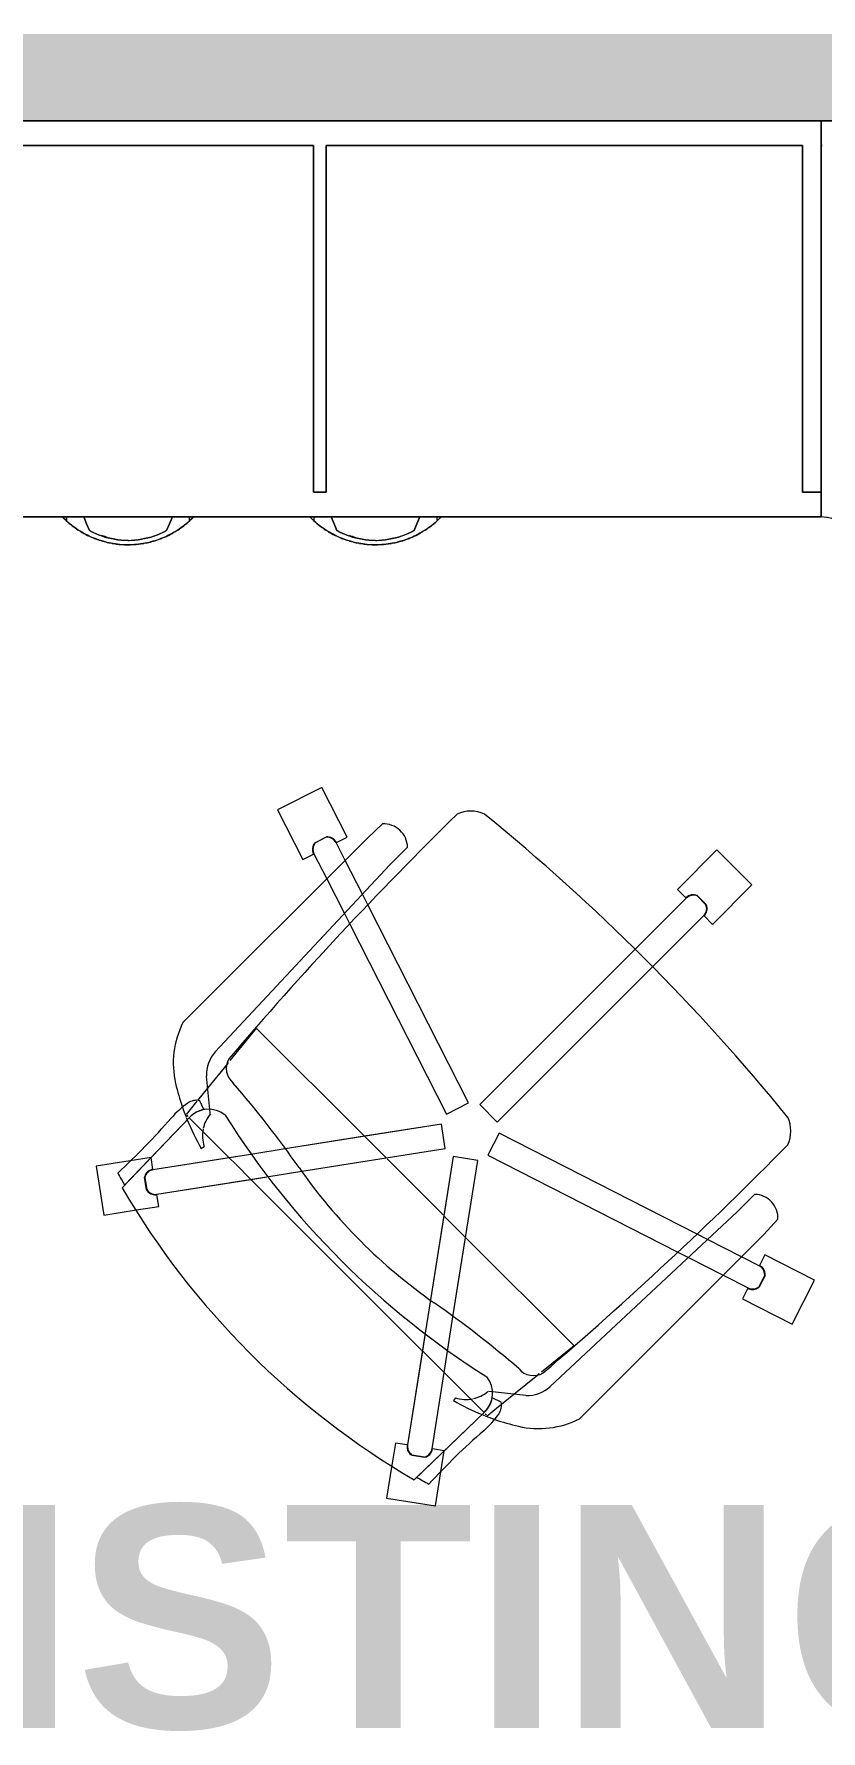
# Model space of a CAD drawing. Header units: inches. Extents: x 385 to 2249, y -1773 to -36.
# Drawn here: x 436.8 to 468.6, y -761.8 to -693.3 of the extents above; entities that cross this region are included whole.
import ezdxf

# ---------------------------------------------------------------- set-up
doc = ezdxf.new("R2010")
doc.units = ezdxf.units.IN
doc.header["$MEASUREMENT"] = 0
for name, color, linetype, lineweight in [('A-AREA-IDEN', 2, 'Continuous', 9), ('A-WALL-PATT', 111, 'Continuous', 13), ('I-FURN', 30, 'Continuous', 9), ('I-FURN-PNLS', 30, 'Continuous', 9), ('I-WALL', 2, 'Continuous', 13)]:
    doc.layers.add(name, color=color, linetype=linetype, lineweight=lineweight)
doc.styles.add('Swis721 Lt BT_B', font='', dxfattribs={"height": 9})
doc.styles.get('Swis721 Lt BT_B').set_extended_font_data('Swis721 Lt BT', bold=True)

# ---------------------------------------------------------------- blocks, each defined once
blk = doc.blocks.new('Zira Wksta 11 - Type 2-5323181-Level 7 POWER _ SIGNAL')
at = {"layer": 'I-FURN'}
for p, q in [((-16, 66.641), (-16, 66.657)), ((-16, 66.657), (-16, 66.654)), ((-16, 66.652), (-16, 66.657)), ((-16, 66.657), (-16, 66.654)), ((-16, 66.654), (-16, 66.614)), ((-16, 66.654), (-16, 66.631)), ((-16, 66.641), (-16, 66.652)), ((-16, 66.624), (-16, 66.641)), ((-16, 66.624), (-16, 66.641)), ((-16, 66.631), (-16, 66.614)), ((-16, 66.604), (-16, 66.624)), ((-16, 66.604), (-16, 66.624)), ((-16, 66.614), (-16, 66.512)), ((-16, 66.614), (-16, 66.512)), ((-16, 66.512), (-16, 66.604)), ((-16, 66.512), (-16, 66.604)), ((-16.173, 66.48), (-16, 66.48)), ((-16.173, 66.48), (-16, 66.48)), ((-16, 66.487), (-16.167, 66.487)), ((-16, 66.487), (-16.167, 66.487)), ((-16, 66.48), (-16, 66.512)), ((-16, 66.512), (-16, 66.487)), ((-16, 66.48), (-16, 66.512)), ((-16, 66.512), (-16, 66.487)), ((-16, 66.48), (-16, 66.136)), ((-16, 66.139), (-16, 66.48)), ((-16, 66.48), (-16, 66.136)), ((-16, 66.139), (-16, 66.48)), ((-16, 66.136), (-16, 65.791)), ((-16, 65.791), (-16, 66.136)), ((-16, 66.136), (-16, 65.791)), ((-16, 65.791), (-16, 66.136)), ((-42.246, 65.291), (-44.221, 64.978)), ((-42.246, 65.291), (-44.221, 64.978)), ((-42.027, 63.913), (-42.246, 65.291)), ((-42.027, 63.913), (-42.246, 65.291)), ((-16.561, 65.559), (-16.281, 65.675)), ((-16.561, 65.559), (-16.281, 65.675)), ((-16.281, 65.675), (-16, 65.791)), ((-16.281, 65.675), (-16, 65.791)), ((-44.221, 64.978), (-44.011, 63.651)), ((-44.221, 64.978), (-44.011, 63.651)), ((-40.263, 61.504), (-43.113, 64.239)), ((-43.006, 64.136), (-40.263, 61.504)), ((-41.894, 63.069), (-42.027, 63.913)), ((-41.894, 63.069), (-42.027, 63.913)), ((-44.011, 63.651), (-43.869, 62.756)), ((-44.011, 63.651), (-43.869, 62.756)), ((-43.195, 63.253), (-42.688, 63.333)), ((-43.195, 63.253), (-42.688, 63.333)), ((-42.693, 63.322), (-43.187, 63.244)), ((-42.693, 63.322), (-43.187, 63.244)), ((-43.869, 62.756), (-43.392, 62.832)), ((-43.869, 62.756), (-43.392, 62.832)), ((-43.375, 62.834), (-42.773, 59.034)), ((-43.375, 62.834), (-42.659, 58.313)), ((-41.899, 59.908), (-42.387, 62.991)), ((-41.749, 58.961), (-42.387, 62.991)), ((-42.371, 62.993), (-41.894, 63.069)), ((-42.371, 62.993), (-41.894, 63.069)), ((-16.281, 62.325), (-16.561, 62.441)), ((-16.561, 62.441), (-16.281, 62.325)), ((-16.281, 62.325), (-16.561, 62.441)), ((-28.984, 54.327), (-36.436, 61.78)), ((-16, 62.209), (-16.281, 62.325)), ((-16.281, 62.325), (-16, 62.209)), ((-16, 62.209), (-16.281, 62.325)), ((-16, 61.864), (-16, 62.209)), ((-16, 62.209), (-16, 61.52)), ((-16, 61.864), (-16, 62.209)), ((-16, 62.209), (-16, 61.52)), ((-16, 61.52), (-16, 61.861)), ((-16, 61.52), (-16, 61.861)), ((-41.523, 61.043), (-41.441, 60.927)), ((-40.298, 61.509), (-40.833, 60.974)), ((-40.185, 61.622), (-40.237, 61.57)), ((-40.024, 61.545), (-40.155, 61.652)), ((-39.62, 61.218), (-40.016, 61.539)), ((-39.956, 60.931), (-39.594, 61.099)), ((-39.083, 60.783), (-39.584, 61.189)), ((-16, 61.52), (-16.173, 61.52)), ((-16, 61.52), (-16.173, 61.52)), ((-16.167, 61.513), (-16, 61.513)), ((-16.167, 61.513), (-16, 61.513)), ((-16, 61.488), (-16, 61.52)), ((-16, 61.488), (-16, 61.52)), ((-16, 61.513), (-16, 61.488)), ((-16, 61.513), (-16, 61.488)), ((-16, 61.488), (-16, 61.386)), ((-16, 61.396), (-16, 61.488)), ((-16, 61.488), (-16, 61.452)), ((-16, 61.396), (-16, 61.488)), ((-16, 61.452), (-16, 61.386)), ((-16, 61.348), (-16, 61.396)), ((-16, 61.343), (-16, 61.396)), ((-16, 61.386), (-16, 61.343)), ((-16, 61.386), (-16, 61.369)), ((-16, 61.369), (-16, 61.355)), ((-16, 61.355), (-16, 61.343)), ((-16, 61.343), (-16, 61.348)), ((-40.833, 60.974), (-41.899, 59.908)), ((-40.107, 60.675), (-39.949, 60.691)), ((-39.949, 60.691), (-38.6, 60.834)), ((-38.115, 59.999), (-39.083, 60.783)), ((-37.614, 60.472), (-30.06, 53.416)), ((-41.899, 59.908), (-42.146, 59.662)), ((-41.749, 58.961), (-41.899, 59.908)), ((-38.056, 59.951), (-38.115, 59.999)), ((-36.717, 58.867), (-37.97, 59.882)), ((-42.773, 59.034), (-49.682, 52.125)), ((-42.166, 59.642), (-42.773, 59.034)), ((-42.773, 59.034), (-42.659, 58.313)), ((-42.659, 58.313), (-42.447, 56.975)), ((-42.659, 58.313), (-42.447, 56.975)), ((-41.542, 57.651), (-41.749, 58.961)), ((-41.542, 57.651), (-41.749, 58.961)), ((-41.034, 54.444), (-36.661, 58.817)), ((-36.658, 58.82), (-36.717, 58.867)), ((-41.034, 54.444), (-41.542, 57.651)), ((-40.542, 51.338), (-41.542, 57.651)), ((-27.845, 57.954), (-29.849, 56.932)), ((-27.845, 57.954), (-29.849, 56.932)), ((-26.937, 56.172), (-27.845, 57.954)), ((-26.937, 56.172), (-27.845, 57.954)), ((-42.447, 56.975), (-41.908, 53.57)), ((-42.447, 56.975), (-41.53, 51.182)), ((-29.849, 56.932), (-29.63, 56.502)), ((-29.849, 56.932), (-29.63, 56.502)), ((-29.622, 56.487), (-30.63, 55.973)), ((-29.622, 56.487), (-30.63, 55.973)), ((-28.948, 55.989), (-29.175, 56.434)), ((-28.948, 55.989), (-29.175, 56.434)), ((-29.169, 56.445), (-28.936, 55.987)), ((-29.169, 56.445), (-28.936, 55.987)), ((-16.173, 56.48), (-16, 56.48)), ((-16, 56.487), (-16.167, 56.487)), ((-16, 56.604), (-16, 56.657)), ((-16, 56.657), (-16, 56.645)), ((-16, 56.645), (-16, 56.614)), ((-16, 56.614), (-16, 56.512)), ((-16, 56.512), (-16, 56.604)), ((-16, 56.48), (-16, 56.512)), ((-16, 56.512), (-16, 56.487)), ((-16, 56.48), (-16, 55.791)), ((-16, 56.139), (-16, 56.48)), ((-30.63, 55.973), (-32.033, 55.259)), ((-30.63, 55.973), (-32.033, 55.259)), ((-29.886, 55.23), (-29.168, 55.596)), ((-29.886, 55.23), (-29.168, 55.596)), ((-29.161, 55.58), (-28.941, 55.15)), ((-29.161, 55.58), (-28.941, 55.15)), ((-28.941, 55.15), (-26.937, 56.172)), ((-28.941, 55.15), (-26.937, 56.172)), ((-16.561, 55.559), (-16.281, 55.675)), ((-16.281, 55.675), (-16, 55.791)), ((-16, 55.791), (-16, 56.136)), ((-32.463, 55.039), (-40.134, 51.13)), ((-32.463, 55.039), (-40.134, 51.13)), ((-32.033, 55.259), (-32.463, 55.039)), ((-32.033, 55.259), (-32.463, 55.039)), ((-31.255, 54.532), (-29.886, 55.23)), ((-31.255, 54.532), (-29.886, 55.23)), ((-41.908, 53.57), (-41.034, 54.444)), ((-40.542, 51.338), (-41.034, 54.444)), ((-39.68, 50.239), (-31.707, 54.302)), ((-39.68, 50.239), (-31.707, 54.302)), ((-31.707, 54.302), (-31.255, 54.532)), ((-31.707, 54.302), (-31.255, 54.532)), ((-28.414, 53.716), (-28.984, 54.327)), ((-55.65, 53.55), (-55.962, 51.574)), ((-55.65, 53.55), (-55.962, 51.574)), ((-54.321, 53.339), (-55.65, 53.55)), ((-54.321, 53.339), (-55.65, 53.55)), ((-44.205, 51.273), (-41.945, 53.534)), ((-41.908, 53.57), (-41.53, 51.182)), ((-53.427, 53.198), (-54.321, 53.339)), ((-53.427, 53.198), (-54.321, 53.339)), ((-53.503, 52.721), (-53.427, 53.198)), ((-53.503, 52.721), (-53.427, 53.198)), ((-30.06, 53.416), (-29.353, 52.709)), ((-54.91, 52.442), (-52.175, 49.592)), ((-52.175, 49.592), (-54.807, 52.334)), ((-54.004, 52.016), (-53.924, 52.524)), ((-54.004, 52.016), (-53.924, 52.524)), ((-53.915, 52.516), (-53.993, 52.022)), ((-53.915, 52.516), (-53.993, 52.022)), ((-49.705, 52.102), (-53.505, 52.704)), ((-48.985, 51.988), (-53.505, 52.704)), ((-16.281, 52.325), (-16.561, 52.441)), ((-16, 52.209), (-16.281, 52.325)), ((-16, 51.864), (-16, 52.209)), ((-16, 52.209), (-16, 51.864)), ((-55.962, 51.574), (-54.585, 51.356)), ((-55.962, 51.574), (-54.585, 51.356)), ((-53.74, 51.223), (-53.665, 51.699)), ((-53.74, 51.223), (-53.665, 51.699)), ((-53.662, 51.716), (-50.579, 51.228)), ((-53.662, 51.716), (-49.632, 51.078)), ((-49.705, 52.102), (-50.579, 51.228)), ((-48.985, 51.988), (-49.705, 52.102)), ((-47.646, 51.776), (-48.985, 51.988)), ((-47.646, 51.776), (-48.985, 51.988)), ((-44.241, 51.237), (-47.646, 51.776)), ((-41.853, 50.858), (-47.646, 51.776)), ((-16, 51.52), (-16.173, 51.52)), ((-16.167, 51.513), (-16, 51.513)), ((-16, 51.864), (-16, 51.52)), ((-16, 51.52), (-16, 51.861)), ((-16, 51.488), (-16, 51.52)), ((-16, 51.513), (-16, 51.488)), ((-16, 51.488), (-16, 51.386)), ((-16, 51.396), (-16, 51.488)), ((-54.585, 51.356), (-53.74, 51.222)), ((-54.585, 51.356), (-53.74, 51.222)), ((-51.598, 50.77), (-51.714, 50.851)), ((-50.579, 51.228), (-51.645, 50.162)), ((-50.579, 51.228), (-49.632, 51.078)), ((-49.632, 51.078), (-48.322, 50.87)), ((-49.632, 51.078), (-48.322, 50.87)), ((-48.322, 50.87), (-45.116, 50.363)), ((-48.322, 50.87), (-42.009, 49.871)), ((-45.116, 50.363), (-44.241, 51.237)), ((-41.853, 50.858), (-44.241, 51.237)), ((-42.009, 49.871), (-41.853, 50.858)), ((-42.009, 49.871), (-41.853, 50.858)), ((-41.53, 51.182), (-40.542, 51.338)), ((-41.53, 51.182), (-40.542, 51.338)), ((-40.134, 51.13), (-39.68, 50.239)), ((-40.134, 51.13), (-39.68, 50.239)), ((-16, 51.343), (-16, 51.396)), ((-16, 51.386), (-16, 51.343)), ((-51.645, 50.162), (-52.181, 49.627)), ((-49.488, 45.99), (-45.116, 50.363)), ((-45.116, 50.363), (-42.009, 49.871)), ((-52.323, 49.484), (-52.217, 49.353)), ((-52.241, 49.566), (-52.293, 49.514)), ((-51.363, 49.278), (-51.346, 49.436)), ((-41.802, 49.463), (-45.711, 41.792)), ((-41.802, 49.463), (-45.711, 41.792)), ((-40.911, 49.009), (-41.802, 49.463)), ((-40.911, 49.009), (-41.802, 49.463)), ((-39.752, 49.788), (-40.459, 49.081)), ((-39.752, 49.788), (-40.459, 49.081)), ((-33.509, 43.545), (-39.752, 49.788)), ((-33.509, 43.545), (-39.752, 49.788)), ((-52.21, 49.345), (-51.889, 48.948)), ((-51.86, 48.913), (-51.454, 48.412)), ((-51.77, 48.923), (-51.602, 49.285)), ((-51.506, 47.929), (-51.363, 49.278)), ((-44.974, 41.035), (-40.911, 49.009)), ((-44.974, 41.035), (-40.911, 49.009)), ((-40.459, 49.081), (-34.216, 42.838)), ((-40.459, 49.081), (-34.216, 42.838)), ((-51.454, 48.412), (-50.671, 47.444)), ((-50.671, 47.444), (-50.623, 47.384)), ((-44.087, 39.389), (-51.143, 46.943)), ((-50.553, 47.299), (-49.539, 46.046)), ((-49.539, 46.046), (-49.491, 45.987)), ((-52.451, 45.765), (-44.998, 38.312)), ((-31.41, 41.445), (-33.509, 43.545)), ((-31.41, 41.445), (-33.509, 43.545)), ((-34.216, 42.838), (-32.117, 40.738)), ((-34.216, 42.838), (-32.117, 40.738)), ((-45.93, 41.361), (-46.645, 39.959)), ((-45.93, 41.361), (-46.645, 39.959)), ((-45.711, 41.792), (-45.93, 41.361)), ((-45.711, 41.792), (-45.93, 41.361)), ((-31.056, 41.799), (-31.398, 41.457)), ((-31.056, 41.799), (-31.398, 41.457)), ((-29.465, 40.208), (-31.056, 41.799)), ((-29.465, 40.208), (-31.056, 41.799)), ((-45.901, 39.215), (-45.204, 40.584)), ((-45.901, 39.215), (-45.204, 40.584)), ((-45.204, 40.584), (-44.974, 41.035)), ((-45.204, 40.584), (-44.974, 41.035)), ((-32.129, 40.726), (-32.47, 40.385)), ((-32.129, 40.726), (-32.47, 40.385)), ((-31.675, 40.65), (-31.321, 41.004)), ((-31.675, 40.65), (-31.321, 41.004)), ((-31.309, 41.001), (-31.673, 40.638)), ((-31.309, 41.001), (-31.673, 40.638)), ((-46.645, 39.959), (-47.158, 38.951)), ((-46.645, 39.959), (-47.158, 38.951)), ((-32.47, 40.385), (-30.879, 38.794)), ((-32.47, 40.385), (-30.879, 38.794)), ((-30.879, 38.794), (-29.465, 40.208)), ((-30.879, 38.794), (-29.465, 40.208)), ((-47.603, 39.178), (-48.625, 37.173)), ((-47.603, 39.178), (-48.625, 37.173)), ((-47.173, 38.959), (-47.603, 39.178)), ((-47.173, 38.959), (-47.603, 39.178)), ((-46.267, 38.497), (-45.901, 39.215)), ((-46.267, 38.497), (-45.901, 39.215)), ((-43.38, 38.682), (-44.087, 39.389)), ((-46.658, 38.264), (-47.116, 38.498)), ((-46.658, 38.264), (-47.116, 38.498)), ((-47.105, 38.504), (-46.66, 38.277)), ((-47.105, 38.504), (-46.66, 38.277)), ((-45.821, 38.27), (-46.252, 38.49)), ((-45.821, 38.27), (-46.252, 38.49)), ((-46.843, 36.265), (-45.821, 38.27)), ((-46.843, 36.265), (-45.821, 38.27)), ((-44.998, 38.312), (-44.387, 37.742)), ((-48.625, 37.173), (-46.843, 36.265)), ((-48.625, 37.173), (-46.843, 36.265))]:
    blk.add_line(p, q, dxfattribs=at)
at = {"layer": 'I-FURN', "flags": 128}
for points in [[(-16, 65.791), (-16.281, 65.675), (-16.561, 65.559)], [(-16, 65.791), (-16.281, 65.675), (-16.561, 65.559)], [(-16.561, 62.441), (-16.281, 62.325), (-16, 62.209)], [(-16, 55.791), (-16.281, 55.675), (-16.561, 55.559)], [(-16.561, 52.441), (-16.281, 52.325), (-16, 52.209)]]:
    blk.add_lwpolyline(points, dxfattribs=at)
at = {"layer": 'I-FURN'}
for centre, radius, start, end in [((-13.447, 64), 3.685, 137.02895, 137.70289), ((-13.447, 64), 3.685, 137.02895, 137.70289), ((-13.447, 64), 3.685, 137.03852, 137.56704), ((-13.447, 64), 3.685, 137.03852, 137.56704), ((-26.518, 35.848), 32.885, 120.30746, 149.69597), ((-26.211, 35.537), 33.165, 119.44776, 120.42343), ((-22.46, 82.788), 27.198, 222.48818, 229.01435), ((-42.991, 62.901), 0.407, 134.09909, 189.83485), ((-42.974, 62.898), 0.406, 121.61986, 175.52397), ((-42.991, 62.901), 0.407, 134.09909, 161.96697), ((-42.974, 62.898), 0.406, 121.61986, 162.04795), ((-42.991, 62.901), 0.407, 120.16515, 134.09909), ((-42.991, 62.901), 0.407, 120.16515, 134.09909), ((-42.789, 62.927), 0.406, 62.90411, 76.38014), ((-42.789, 62.927), 0.406, 62.90411, 76.38014), ((-42.773, 62.936), 0.407, 49.96697, 77.83485), ((-42.773, 62.936), 0.407, 36.03303, 77.83485), ((-42.789, 62.927), 0.406, 49.42808, 62.90411), ((-42.789, 62.927), 0.406, 35.95205, 62.90411), ((-42.789, 62.927), 0.406, 35.95205, 49.42808), ((-42.773, 62.936), 0.407, 22.09909, 49.96697), ((-42.789, 62.927), 0.406, 9, 35.95205), ((-42.789, 62.927), 0.406, 22.47603, 35.95205), ((-42.773, 62.936), 0.407, 8.16515, 36.03303), ((-42.773, 62.936), 0.407, 8.16515, 22.09909), ((-42.991, 62.901), 0.407, 161.96697, 189.83485), ((-42.974, 62.898), 0.406, 162.04795, 189), ((-42.974, 62.898), 0.406, 175.52397, 189), ((-42.789, 62.927), 0.406, 9, 22.47603), ((-42.751, 59.434), 3.739, 35.09358, 49.01435), ((-36.726, 52.713), 9.612, 108.99641, 111.49061), ((-36.726, 52.713), 9.612, 103.04781, 108.99641), ((-38.076, 58.537), 3.634, 63.17893, 103.04781), ((-36.726, 52.713), 9.612, 112.2631, 119.93341), ((-36.726, 52.713), 9.612, 111.63933, 112.07299), ((-40.993, 60.744), 1.054, 10.20015, 46.17861), ((-40.993, 60.744), 1.054, 320.95537, 46.17861), ((-40.193, 61.232), 0.613, 347.54268, 35.09358), ((-13.447, 64), 3.685, 222.29711, 222.97105), ((-13.447, 64), 3.685, 222.29711, 222.97105), ((-13.447, 64), 3.685, 222.43296, 222.96148), ((-13.447, 64), 3.685, 222.43296, 222.96148), ((-41.015, 59.612), 1.382, 79.01874, 107.94966), ((-41.015, 59.612), 1.382, 64.55328, 77.4248), ((-41.015, 59.612), 1.382, 50.08783, 64.55328), ((-38.549, 59.45), 1.385, 47.80127, 92.10784), ((-22.132, 31.461), 33.832, 122.22846, 147.77154), ((-66.858, 92.195), 42.842, 304.97666, 310.76994), ((-38.291, 59.267), 0.763, 59.23375, 140.76625), ((-137.559, -56.851), 153.519, 44.47495, 49.52132), ((-29.577, 38.906), 22.194, 124.97666, 145.02334), ((-29.44, 56.142), 0.407, 48.16515, 117.83485), ((-29.44, 56.142), 0.407, 48.16515, 117.83485), ((-29.438, 56.125), 0.406, 90.04795, 117), ((-29.438, 56.125), 0.406, 49.61986, 117), ((-29.438, 56.125), 0.406, 49.61986, 90.04795), ((-13.447, 54), 3.685, 137.02895, 137.70289), ((-13.447, 54), 3.685, 137.03852, 137.56704), ((-29.353, 55.958), 0.406, 297, 4.38014), ((-29.353, 55.958), 0.406, 297, 310.47603), ((-29.34, 55.946), 0.407, 296.16515, 5.83485), ((-29.34, 55.946), 0.407, 296.16515, 5.83485), ((-29.353, 55.958), 0.406, 310.47603, 350.90411), ((-29.353, 55.958), 0.406, 350.90411, 4.38014), ((-29.368, 53.664), 0.956, 270.89014, 3.10986), ((-26.208, 35.54), 33.165, 149.57657, 150.55224), ((-53.572, 52.32), 0.407, 80.16515, 149.83485), ((-53.572, 52.32), 0.407, 135.90091, 149.83485), ((-53.569, 52.303), 0.406, 107.95205, 148.38014), ((-53.569, 52.303), 0.406, 134.90411, 148.38014), ((-53.572, 52.32), 0.407, 121.96697, 135.90091), ((-53.569, 52.303), 0.406, 81, 134.90411), ((-53.572, 52.32), 0.407, 108.03303, 121.96697), ((-53.572, 52.32), 0.407, 94.09909, 108.03303), ((-53.569, 52.303), 0.406, 94.47603, 107.95205), ((-53.572, 52.32), 0.407, 80.16515, 94.09909), ((-53.569, 52.303), 0.406, 81, 94.47603), ((-73.459, 31.789), 27.198, 40.98565, 47.51182), ((-53.607, 52.102), 0.407, 192.16515, 206.09909), ((-53.607, 52.102), 0.407, 192.16515, 233.96697), ((-53.598, 52.117), 0.406, 193.61986, 234.04795), ((-53.598, 52.117), 0.406, 193.61986, 207.09589), ((-53.607, 52.102), 0.407, 206.09909, 220.03303), ((-53.598, 52.117), 0.406, 207.09589, 261), ((-53.607, 52.102), 0.407, 220.03303, 233.96697), ((-53.607, 52.102), 0.407, 233.96697, 247.90091), ((-53.607, 52.102), 0.407, 233.96697, 247.90091), ((-53.598, 52.117), 0.406, 234.04795, 261), ((-53.607, 52.102), 0.407, 247.90091, 261.83485), ((-53.607, 52.102), 0.407, 247.90091, 261.83485), ((-82.867, 76.187), 42.842, 319.23006, 325.02334), ((-13.447, 54), 3.685, 222.29711, 222.97105), ((-13.447, 54), 3.685, 222.43296, 222.96148), ((-43.384, 46.055), 9.612, 150.06659, 157.7369), ((-50.284, 50.344), 1.382, 162.05034, 190.98126), ((-29.206, 50.15), 1.314, 335.04325, 24.95675), ((-50.106, 52.08), 3.739, 220.98565, 234.90642), ((-43.384, 46.055), 9.612, 158.50939, 161.00359), ((-43.384, 46.055), 9.612, 157.92701, 158.36067), ((-51.415, 50.322), 1.054, 223.82139, 259.79985), ((-51.415, 50.322), 1.054, 223.82139, 309.04463), ((-50.284, 50.344), 1.382, 192.5752, 205.44672), ((-50.284, 50.344), 1.382, 205.44672, 219.91217), ((-93.906, 103.234), 84.963, 309.14745, 320.85255), ((-43.384, 46.055), 9.612, 161.00359, 166.95219), ((-51.903, 49.522), 0.613, 234.90642, 282.45732), ((-49.208, 47.405), 3.634, 166.95219, 206.82107), ((-49.938, 47.619), 0.763, 129.23375, 210.76625), ((-50.121, 47.878), 1.385, 177.89216, 222.19873), ((66.18, 146.888), 153.519, 220.47868, 225.52505), ((-31.697, 41.158), 0.406, 31.52397, 45), ((-31.697, 41.158), 0.406, 337.61986, 45), ((-31.681, 41.166), 0.407, 336.16515, 45.83485), ((-31.681, 41.166), 0.407, 336.16515, 45.83485), ((-31.697, 41.158), 0.406, 351.09589, 31.52397), ((-31.837, 41.01), 0.407, 224.16515, 238.09909), ((-31.837, 41.01), 0.407, 224.16515, 293.83485), ((-31.829, 41.026), 0.406, 225, 238.47603), ((-31.829, 41.026), 0.406, 225, 292.38014), ((-31.837, 41.01), 0.407, 238.09909, 252.03303), ((-31.829, 41.026), 0.406, 238.47603, 278.90411), ((-31.837, 41.01), 0.407, 252.03303, 279.90091), ((-31.829, 41.026), 0.406, 278.90411, 292.38014), ((-31.837, 41.01), 0.407, 279.90091, 293.83485), ((-31.697, 41.158), 0.406, 337.61986, 351.09589), ((-46.813, 38.769), 0.407, 152.16515, 221.83485), ((-46.813, 38.769), 0.407, 166.09909, 193.96697), ((-46.813, 38.769), 0.407, 152.16515, 166.09909), ((-46.813, 38.769), 0.407, 193.96697, 207.90091), ((-46.796, 38.767), 0.406, 153, 220.38014), ((-46.796, 38.767), 0.406, 166.47603, 206.90411), ((-46.796, 38.767), 0.406, 153, 166.47603), ((-46.813, 38.769), 0.407, 207.90091, 221.83485), ((-46.796, 38.767), 0.406, 206.90411, 220.38014), ((-46.629, 38.682), 0.406, 265.61986, 333), ((-46.629, 38.682), 0.406, 265.61986, 319.52397), ((-46.617, 38.669), 0.407, 264.16515, 333.83485), ((-46.617, 38.669), 0.407, 305.96697, 319.90091), ((-46.629, 38.682), 0.406, 319.52397, 333), ((-46.617, 38.669), 0.407, 319.90091, 333.83485), ((-44.335, 38.697), 0.956, 266.89014, 359.10986), ((-46.617, 38.669), 0.407, 264.16515, 305.96697), ((-40.821, 38.534), 1.314, 245.04325, 294.95675)]:
    blk.add_arc(centre, radius, start, end, dxfattribs=at)
for points in [[(-16.055, 66.604), (-16.069, 66.589), (-16.099, 66.559), (-16.129, 66.528), (-16.144, 66.512)], [(-16.055, 66.604), (-16.069, 66.589), (-16.099, 66.559), (-16.129, 66.528), (-16.144, 66.512)], [(-16.143, 66.512), (-16.132, 66.524), (-16.11, 66.547), (-16.077, 66.582), (-16.055, 66.603), (-16.045, 66.614)], [(-16.143, 66.512), (-16.132, 66.524), (-16.11, 66.547), (-16.077, 66.582), (-16.055, 66.603), (-16.045, 66.614)], [(-16.586, 65.931), (-16.616, 65.882), (-16.645, 65.833), (-16.672, 65.783)], [(-16.586, 65.931), (-16.616, 65.882), (-16.645, 65.833), (-16.672, 65.783)], [(-16.167, 66.487), (-16.303, 66.338), (-16.427, 66.178), (-16.537, 66.008)], [(-16.167, 66.487), (-16.303, 66.338), (-16.427, 66.178), (-16.537, 66.008)], [(-16.561, 65.559), (-16.732, 65.242), (-16.969, 64.55), (-16.969, 63.451), (-16.732, 62.759), (-16.561, 62.441)], [(-16.561, 65.559), (-16.732, 65.242), (-16.969, 64.55), (-16.969, 63.451), (-16.732, 62.759), (-16.561, 62.441)], [(-16.894, 65.302), (-16.912, 65.255), (-16.929, 65.208), (-16.945, 65.16)], [(-16.894, 65.302), (-16.912, 65.255), (-16.929, 65.208), (-16.945, 65.16)], [(-16.857, 65.398), (-16.867, 65.372), (-16.877, 65.347), (-16.887, 65.321)], [(-16.857, 65.398), (-16.867, 65.372), (-16.877, 65.347), (-16.887, 65.321)], [(-16.778, 65.064), (-16.719, 65.234), (-16.647, 65.4), (-16.561, 65.559)], [(-16.778, 65.064), (-16.719, 65.234), (-16.647, 65.4), (-16.561, 65.559)], [(-17.075, 64.644), (-17.083, 64.602), (-17.09, 64.56), (-17.096, 64.517)], [(-17.075, 64.644), (-17.083, 64.602), (-17.09, 64.56), (-17.096, 64.517)], [(-17.049, 64.78), (-17.056, 64.743), (-17.064, 64.707), (-17.071, 64.67)], [(-17.049, 64.78), (-17.056, 64.743), (-17.064, 64.707), (-17.071, 64.67)], [(-16.955, 64), (-16.955, 64.181), (-16.949, 64.365), (-16.91, 64.539)], [(-16.955, 64), (-16.955, 64.181), (-16.949, 64.365), (-16.91, 64.539)], [(-16.91, 64.539), (-16.88, 64.717), (-16.822, 64.887), (-16.757, 65.055)], [(-16.91, 64.539), (-16.88, 64.717), (-16.822, 64.887), (-16.757, 65.055)], [(-17.129, 64.135), (-17.133, 64.045), (-17.132, 63.955), (-17.127, 63.866)], [(-17.129, 64.135), (-17.133, 64.045), (-17.132, 63.955), (-17.127, 63.866)], [(-17.129, 63.865), (-17.125, 63.737), (-17.111, 63.61), (-17.092, 63.484)], [(-17.129, 63.865), (-17.125, 63.737), (-17.111, 63.61), (-17.092, 63.484)], [(-16.91, 63.461), (-16.94, 63.639), (-16.965, 63.822), (-16.971, 64.004)], [(-16.91, 63.461), (-16.94, 63.639), (-16.965, 63.822), (-16.971, 64.004)], [(-17.095, 63.482), (-17.089, 63.44), (-17.082, 63.398), (-17.075, 63.356)], [(-17.095, 63.482), (-17.089, 63.44), (-17.082, 63.398), (-17.075, 63.356)], [(-17.07, 63.329), (-17.064, 63.293), (-17.056, 63.256), (-17.048, 63.22)], [(-17.07, 63.329), (-17.064, 63.293), (-17.056, 63.256), (-17.048, 63.22)], [(-16.778, 62.936), (-16.836, 63.107), (-16.875, 63.282), (-16.91, 63.461)], [(-16.778, 62.936), (-16.836, 63.107), (-16.875, 63.282), (-16.91, 63.461)], [(-16.945, 62.84), (-16.929, 62.792), (-16.913, 62.744), (-16.896, 62.697)], [(-16.945, 62.84), (-16.929, 62.792), (-16.913, 62.744), (-16.896, 62.697)], [(-16.887, 62.679), (-16.877, 62.653), (-16.867, 62.627), (-16.857, 62.602)], [(-16.887, 62.679), (-16.877, 62.653), (-16.867, 62.627), (-16.857, 62.602)], [(-16.561, 62.441), (-16.647, 62.6), (-16.719, 62.766), (-16.778, 62.936)], [(-16.561, 62.441), (-16.647, 62.6), (-16.719, 62.766), (-16.778, 62.936)], [(-16.672, 62.217), (-16.644, 62.167), (-16.614, 62.119), (-16.582, 62.072)], [(-16.672, 62.217), (-16.644, 62.167), (-16.614, 62.119), (-16.582, 62.072)], [(-16.537, 61.992), (-16.427, 61.822), (-16.303, 61.662), (-16.167, 61.513)], [(-16.537, 61.992), (-16.427, 61.822), (-16.303, 61.662), (-16.167, 61.513)], [(-16.144, 61.488), (-16.129, 61.472), (-16.099, 61.441), (-16.069, 61.411), (-16.055, 61.396)], [(-16.144, 61.488), (-16.129, 61.472), (-16.099, 61.441), (-16.069, 61.411), (-16.055, 61.396)], [(-16.045, 61.386), (-16.055, 61.397), (-16.077, 61.418), (-16.11, 61.453), (-16.132, 61.476), (-16.143, 61.488)], [(-16.045, 61.386), (-16.055, 61.397), (-16.077, 61.418), (-16.11, 61.453), (-16.132, 61.476), (-16.143, 61.488)], [(-16.167, 56.487), (-16.303, 56.338), (-16.427, 56.178), (-16.537, 56.008)], [(-16.055, 56.604), (-16.069, 56.589), (-16.099, 56.559), (-16.129, 56.528), (-16.144, 56.512)], [(-16.143, 56.512), (-16.132, 56.524), (-16.11, 56.547), (-16.077, 56.582), (-16.055, 56.603), (-16.045, 56.614)], [(-16.561, 55.559), (-16.732, 55.242), (-16.969, 54.55), (-16.969, 53.451), (-16.732, 52.759), (-16.561, 52.441)], [(-16.778, 55.064), (-16.719, 55.234), (-16.647, 55.4), (-16.561, 55.559)], [(-16.586, 55.931), (-16.616, 55.882), (-16.645, 55.833), (-16.672, 55.783)], [(-16.894, 55.302), (-16.912, 55.255), (-16.929, 55.208), (-16.945, 55.16)], [(-16.91, 54.539), (-16.88, 54.717), (-16.822, 54.887), (-16.757, 55.055)], [(-16.857, 55.398), (-16.867, 55.372), (-16.877, 55.347), (-16.887, 55.321)], [(-17.075, 54.644), (-17.083, 54.602), (-17.09, 54.56), (-17.096, 54.517)], [(-17.049, 54.78), (-17.056, 54.743), (-17.064, 54.707), (-17.071, 54.67)], [(-16.955, 54), (-16.955, 54.181), (-16.949, 54.365), (-16.91, 54.539)], [(-17.129, 54.135), (-17.133, 54.045), (-17.132, 53.955), (-17.127, 53.866)], [(-17.129, 53.865), (-17.125, 53.737), (-17.111, 53.61), (-17.092, 53.484)], [(-16.91, 53.461), (-16.94, 53.639), (-16.965, 53.822), (-16.971, 54.004)], [(-17.095, 53.482), (-17.089, 53.44), (-17.082, 53.398), (-17.075, 53.356)], [(-17.07, 53.329), (-17.064, 53.293), (-17.056, 53.256), (-17.048, 53.22)], [(-16.945, 52.84), (-16.929, 52.792), (-16.913, 52.744), (-16.896, 52.697)], [(-16.778, 52.936), (-16.836, 53.107), (-16.875, 53.282), (-16.91, 53.461)], [(-16.561, 52.441), (-16.647, 52.6), (-16.719, 52.766), (-16.778, 52.936)], [(-16.887, 52.679), (-16.877, 52.653), (-16.867, 52.627), (-16.857, 52.602)], [(-16.672, 52.217), (-16.644, 52.167), (-16.614, 52.119), (-16.582, 52.072)], [(-16.537, 51.992), (-16.427, 51.822), (-16.303, 51.662), (-16.167, 51.513)], [(-16.144, 51.488), (-16.129, 51.472), (-16.099, 51.441), (-16.069, 51.411), (-16.055, 51.396)], [(-16.045, 51.386), (-16.055, 51.397), (-16.077, 51.418), (-16.11, 51.453), (-16.132, 51.476), (-16.143, 51.488)]]:
    blk.add_open_spline(points, degree=3, dxfattribs=at)
for points, knots in [([(-16, 66.657), (-16.001, 66.657), (-16.002, 66.656), (-16.004, 66.653), (-16.007, 66.651), (-16.009, 66.649), (-16.012, 66.645), (-16.016, 66.642), (-16.019, 66.639), (-16.023, 66.635), (-16.027, 66.631), (-16.032, 66.627), (-16.041, 66.618), (-16.048, 66.61), (-16.055, 66.604)], [0, 0, 0, 0, 0.125, 0.1875, 0.25, 0.3125, 0.375, 0.4375, 0.5, 0.5625, 0.625, 0.6875, 0.75, 1, 1, 1, 1]), ([(-16, 66.657), (-16.001, 66.657), (-16.002, 66.656), (-16.004, 66.653), (-16.007, 66.651), (-16.009, 66.649), (-16.012, 66.645), (-16.016, 66.642), (-16.019, 66.639), (-16.023, 66.635), (-16.027, 66.631), (-16.032, 66.627), (-16.041, 66.618), (-16.048, 66.61), (-16.055, 66.604)], [0, 0, 0, 0, 0.125, 0.1875, 0.25, 0.3125, 0.375, 0.4375, 0.5, 0.5625, 0.625, 0.6875, 0.75, 1, 1, 1, 1]), ([(-16.045, 66.614), (-16.039, 66.619), (-16.031, 66.627), (-16.021, 66.637), (-16.016, 66.642), (-16.012, 66.646), (-16.009, 66.649), (-16.007, 66.651), (-16.004, 66.653), (-16.003, 66.655), (-16.001, 66.656), (-16, 66.657), (-16, 66.657)], [0, 0, 0, 0, 0.25, 0.375, 0.5, 0.5625, 0.625, 0.6875, 0.75, 0.8125, 0.875, 1, 1, 1, 1]), ([(-16.045, 66.614), (-16.039, 66.619), (-16.031, 66.627), (-16.021, 66.637), (-16.016, 66.642), (-16.012, 66.646), (-16.009, 66.649), (-16.007, 66.651), (-16.004, 66.653), (-16.003, 66.655), (-16.001, 66.656), (-16, 66.657), (-16, 66.657)], [0, 0, 0, 0, 0.25, 0.375, 0.5, 0.5625, 0.625, 0.6875, 0.75, 0.8125, 0.875, 1, 1, 1, 1]), ([(-16.173, 61.52), (-16.325, 61.687), (-16.598, 62.05), (-16.903, 62.661), (-17.09, 63.318), (-17.174, 64.227), (-17.004, 65.135), (-16.599, 65.95), (-16.325, 66.313), (-16.173, 66.48)], [0, 0, 0, 0, 0.125, 0.25, 0.375, 0.5, 0.75, 0.875, 1, 1, 1, 1]), ([(-16.173, 61.52), (-16.325, 61.687), (-16.598, 62.05), (-16.903, 62.661), (-17.09, 63.318), (-17.174, 64.227), (-17.004, 65.135), (-16.599, 65.95), (-16.325, 66.313), (-16.173, 66.48)], [0, 0, 0, 0, 0.125, 0.25, 0.375, 0.5, 0.75, 0.875, 1, 1, 1, 1]), ([(-16.945, 65.16), (-16.973, 65.075), (-17.009, 64.949), (-17.04, 64.821), (-17.049, 64.78)], [0.28411479, 0.28411479, 0.28411479, 0.28411479, 0.33333333, 0.3562762, 0.3562762, 0.3562762, 0.3562762]), ([(-16.945, 65.16), (-16.973, 65.075), (-17.009, 64.949), (-17.04, 64.821), (-17.049, 64.78)], [0.28411479, 0.28411479, 0.28411479, 0.28411479, 0.33333333, 0.3562762, 0.3562762, 0.3562762, 0.3562762]), ([(-16.672, 65.783), (-16.727, 65.683), (-16.791, 65.555), (-16.846, 65.424), (-16.856, 65.398)], [0.15936451, 0.15936451, 0.15936451, 0.15936451, 0.22222222, 0.23762024, 0.23762024, 0.23762024, 0.23762024]), ([(-16.672, 65.783), (-16.727, 65.683), (-16.791, 65.555), (-16.846, 65.424), (-16.856, 65.398)], [0.15936451, 0.15936451, 0.15936451, 0.15936451, 0.22222222, 0.23762024, 0.23762024, 0.23762024, 0.23762024]), ([(-17.096, 64.517), (-17.106, 64.446), (-17.12, 64.319), (-17.127, 64.192), (-17.128, 64.136)], [0.40508035, 0.40508035, 0.40508035, 0.40508035, 0.44444444, 0.47528756, 0.47528756, 0.47528756, 0.47528756]), ([(-17.096, 64.517), (-17.106, 64.446), (-17.12, 64.319), (-17.127, 64.192), (-17.128, 64.136)], [0.40508035, 0.40508035, 0.40508035, 0.40508035, 0.44444444, 0.47528756, 0.47528756, 0.47528756, 0.47528756]), ([(-17.048, 63.22), (-17.04, 63.179), (-17.009, 63.052), (-16.976, 62.923), (-16.95, 62.836)], [0.64373131, 0.64373131, 0.64373131, 0.64373131, 0.66666667, 0.71591001, 0.71591001, 0.71591001, 0.71591001]), ([(-17.048, 63.22), (-17.04, 63.179), (-17.009, 63.052), (-16.976, 62.923), (-16.95, 62.836)], [0.64373131, 0.64373131, 0.64373131, 0.64373131, 0.66666667, 0.71591001, 0.71591001, 0.71591001, 0.71591001]), ([(-16.857, 62.602), (-16.808, 62.482), (-16.751, 62.351), (-16.678, 62.229), (-16.671, 62.218)], [0.76239192, 0.76239192, 0.76239192, 0.76239192, 0.83333333, 0.84070579, 0.84070579, 0.84070579, 0.84070579]), ([(-16.857, 62.602), (-16.808, 62.482), (-16.751, 62.351), (-16.678, 62.229), (-16.671, 62.218)], [0.76239192, 0.76239192, 0.76239192, 0.76239192, 0.83333333, 0.84070579, 0.84070579, 0.84070579, 0.84070579]), ([(-16.055, 61.396), (-16.048, 61.39), (-16.039, 61.381), (-16.029, 61.371), (-16.023, 61.365), (-16.019, 61.361), (-16.016, 61.358), (-16.012, 61.355), (-16.009, 61.351), (-16.007, 61.349), (-16.004, 61.347), (-16.002, 61.344), (-16.001, 61.343), (-16, 61.343)], [0, 0, 0, 0, 0.25, 0.375, 0.4375, 0.5, 0.5625, 0.625, 0.6875, 0.75, 0.8125, 0.875, 1, 1, 1, 1]), ([(-16.055, 61.396), (-16.048, 61.39), (-16.039, 61.381), (-16.029, 61.371), (-16.023, 61.365), (-16.019, 61.361), (-16.016, 61.358), (-16.012, 61.355), (-16.009, 61.351), (-16.007, 61.349), (-16.004, 61.347), (-16.002, 61.344), (-16.001, 61.343), (-16, 61.343)], [0, 0, 0, 0, 0.25, 0.375, 0.4375, 0.5, 0.5625, 0.625, 0.6875, 0.75, 0.8125, 0.875, 1, 1, 1, 1]), ([(-16, 61.343), (-16, 61.343), (-16.001, 61.344), (-16.003, 61.345), (-16.004, 61.347), (-16.007, 61.349), (-16.009, 61.351), (-16.012, 61.354), (-16.015, 61.357), (-16.018, 61.36), (-16.021, 61.363), (-16.025, 61.367), (-16.032, 61.374), (-16.039, 61.381), (-16.045, 61.386)], [0, 0, 0, 0, 0.125, 0.1875, 0.25, 0.3125, 0.375, 0.4375, 0.5, 0.5625, 0.625, 0.6875, 0.75, 1, 1, 1, 1]), ([(-16, 61.343), (-16, 61.343), (-16.001, 61.344), (-16.003, 61.345), (-16.004, 61.347), (-16.007, 61.349), (-16.009, 61.351), (-16.012, 61.354), (-16.015, 61.357), (-16.018, 61.36), (-16.021, 61.363), (-16.025, 61.367), (-16.032, 61.374), (-16.039, 61.381), (-16.045, 61.386)], [0, 0, 0, 0, 0.125, 0.1875, 0.25, 0.3125, 0.375, 0.4375, 0.5, 0.5625, 0.625, 0.6875, 0.75, 1, 1, 1, 1]), ([(-16.173, 51.52), (-16.325, 51.687), (-16.598, 52.05), (-16.903, 52.661), (-17.09, 53.318), (-17.174, 54.227), (-17.004, 55.135), (-16.599, 55.95), (-16.325, 56.313), (-16.173, 56.48)], [0, 0, 0, 0, 0.125, 0.25, 0.375, 0.5, 0.75, 0.875, 1, 1, 1, 1]), ([(-16, 56.657), (-16.001, 56.657), (-16.002, 56.656), (-16.004, 56.653), (-16.007, 56.651), (-16.009, 56.649), (-16.012, 56.645), (-16.016, 56.642), (-16.019, 56.639), (-16.023, 56.635), (-16.027, 56.631), (-16.032, 56.627), (-16.041, 56.618), (-16.048, 56.61), (-16.055, 56.604)], [0, 0, 0, 0, 0.125, 0.1875, 0.25, 0.3125, 0.375, 0.4375, 0.5, 0.5625, 0.625, 0.6875, 0.75, 1, 1, 1, 1]), ([(-16.045, 56.614), (-16.039, 56.619), (-16.031, 56.627), (-16.021, 56.637), (-16.016, 56.642), (-16.012, 56.646), (-16.009, 56.649), (-16.007, 56.651), (-16.004, 56.653), (-16.003, 56.655), (-16.001, 56.656), (-16, 56.657), (-16, 56.657)], [0, 0, 0, 0, 0.25, 0.375, 0.5, 0.5625, 0.625, 0.6875, 0.75, 0.8125, 0.875, 1, 1, 1, 1]), ([(-16.672, 55.783), (-16.727, 55.683), (-16.791, 55.555), (-16.846, 55.424), (-16.856, 55.398)], [0.15936451, 0.15936451, 0.15936451, 0.15936451, 0.22222222, 0.23762024, 0.23762024, 0.23762024, 0.23762024]), ([(-16.945, 55.16), (-16.973, 55.075), (-17.009, 54.949), (-17.04, 54.821), (-17.049, 54.78)], [0.28411479, 0.28411479, 0.28411479, 0.28411479, 0.33333333, 0.3562762, 0.3562762, 0.3562762, 0.3562762]), ([(-17.096, 54.517), (-17.106, 54.446), (-17.12, 54.319), (-17.127, 54.192), (-17.128, 54.136)], [0.40508035, 0.40508035, 0.40508035, 0.40508035, 0.44444444, 0.47528756, 0.47528756, 0.47528756, 0.47528756]), ([(-17.048, 53.22), (-17.04, 53.179), (-17.009, 53.052), (-16.976, 52.923), (-16.95, 52.836)], [0.64373131, 0.64373131, 0.64373131, 0.64373131, 0.66666667, 0.71591001, 0.71591001, 0.71591001, 0.71591001]), ([(-16.857, 52.602), (-16.808, 52.482), (-16.751, 52.351), (-16.678, 52.229), (-16.671, 52.218)], [0.76239192, 0.76239192, 0.76239192, 0.76239192, 0.83333333, 0.84070579, 0.84070579, 0.84070579, 0.84070579]), ([(-16.055, 51.396), (-16.048, 51.39), (-16.039, 51.381), (-16.029, 51.371), (-16.023, 51.365), (-16.019, 51.361), (-16.016, 51.358), (-16.012, 51.355), (-16.009, 51.351), (-16.007, 51.349), (-16.004, 51.347), (-16.002, 51.344), (-16.001, 51.343), (-16, 51.343)], [0, 0, 0, 0, 0.25, 0.375, 0.4375, 0.5, 0.5625, 0.625, 0.6875, 0.75, 0.8125, 0.875, 1, 1, 1, 1]), ([(-16, 51.343), (-16, 51.343), (-16.001, 51.344), (-16.003, 51.345), (-16.004, 51.347), (-16.007, 51.349), (-16.009, 51.351), (-16.012, 51.354), (-16.015, 51.357), (-16.018, 51.36), (-16.021, 51.363), (-16.025, 51.367), (-16.032, 51.374), (-16.039, 51.381), (-16.045, 51.386)], [0, 0, 0, 0, 0.125, 0.1875, 0.25, 0.3125, 0.375, 0.4375, 0.5, 0.5625, 0.625, 0.6875, 0.75, 1, 1, 1, 1])]:
    blk.add_open_spline(points, degree=3, knots=knots, dxfattribs=at)
at = {"layer": 'I-FURN-PNLS'}
for p, q in [((-16, 36), (-16, 72)), ((-16, 72), (-16, 36)), ((-16, 36), (-16, 72)), ((0, 72), (0, 36)), ((0, 36), (0, 72)), ((0, 72), (0, 36)), ((0, 36), (0, 72)), ((0, 72), (0, 36)), ((-1, 71.25), (-1, 56.5)), ((-1, 56.5), (-1, 71.25)), ((-1, 56.5), (-15, 56.5)), ((-15, 56.5), (-15, 56)), ((-15, 56), (-15, 56.5)), ((-15, 56.5), (-1, 56.5)), ((-15, 56), (-1, 56)), ((-1, 56), (-15, 56)), ((-1, 56), (-1, 36.75)), ((-1, 36.75), (-1, 56)), ((-1, 36.75), (-15, 36.75)), ((-15, 36.75), (-15, 36)), ((-15, 36), (-15, 36.75)), ((-15, 36.75), (-1, 36.75)), ((0, 36), (-16, 36)), ((-16, 36), (0, 36)), ((0, 36), (-16, 36)), ((-15, 36), (0, 36)), ((-1, 36), (-15, 36)), ((0, 36), (-1, 36)), ((0, 36), (-1, 36)), ((-1, 36), (-1, 35.95)), ((-1, 35.95), (-1, 36)), ((-1, 36), (0, 36)), ((0, 0), (0, 36)), ((0, 36), (0, 0))]:
    blk.add_line(p, q, dxfattribs=at)
for points, knots in [([(-16.68, 34.442), (-16.674, 34.449), (-16.65, 34.477), (-16.61, 34.525), (-16.569, 34.578), (-16.536, 34.623), (-16.502, 34.668), (-16.442, 34.75), (-16.355, 34.874), (-16.274, 35.007), (-16.217, 35.119), (-16.179, 35.206), (-16.146, 35.296), (-16.105, 35.419), (-16.046, 35.644), (-16.013, 35.853), (-16, 36)], [-0.06054761, -0.06054761, -0.06054761, -0.06054761, -0.05921053, -0.05592105, -0.05263158, -0.05098684, -0.04934211, -0.04605263, -0.03947368, -0.03289474, -0.02960526, -0.02631579, -0.02302632, -0.01973684, -0.01315789, 0, 0, 0, 0]), ([(-16.197, 35.166), (-16.195, 35.17), (-16.178, 35.209), (-16.136, 35.319), (-16.057, 35.579), (-16.016, 35.826), (-16, 36)], [-0.02784085, -0.02784085, -0.02784085, -0.02784085, -0.02734644, -0.02343981, -0.01562654, 0, 0, 0, 0])]:
    blk.add_open_spline(points, degree=3, knots=knots, dxfattribs=at)
blk = doc.blocks.new('Zira Wksta 11 - Type 2-V12-Level 7 POWER _ SIGNAL')
at = {"layer": 'I-FURN-PNLS'}
for p, q in [((0, -36), (0, 0)), ((0, 0), (0, -36)), ((0, -72), (0, -36)), ((0, -72), (0, -36)), ((0, -36), (0, -72)), ((0, -72), (0, -36)), ((0, -36), (0, -72))]:
    blk.add_line(p, q, dxfattribs=at)

msp = doc.modelspace()

# ---------------------------------------------------------------- hatches: boundary and pattern name
at = {"layer": 'A-WALL-PATT', "lineweight": 9}
msp.add_hatch(color=7, dxfattribs=at).paths.add_polyline_path([(535.194, -696.769), (558.916, -696.769), (558.916, -693.269), (415.974, -693.269), (415.974, -696.769), (527.678, -696.769)], flags=0)

# ---------------------------------------------------------------- linework, layer by layer
at = {"layer": 'I-WALL', "color": 8, "lineweight": 20}
msp.add_line((415.974, -696.769), (558.916, -696.769), dxfattribs=at)

# ---------------------------------------------------------------- block references
at = {"layer": 'I-FURN'}
for name, rotation in [('Zira Wksta 11 - Type 2-V12-Level 7 POWER _ SIGNAL', 269.9999999999999), ('Zira Wksta 11 - Type 2-5323181-Level 7 POWER _ SIGNAL', 89.9999999999999)]:
    msp.add_blockref(name, (504.638, -696.778), dxfattribs=dict(at, rotation=rotation))

# ---------------------------------------------------------------- texts
at = {"layer": 'A-AREA-IDEN', "insert": (418.267, -752.715), "char_height": 9, "width": 68.175, "attachment_point": 1, "style": 'Swis721 Lt BT_B'}
msp.add_mtext('EXISTING', dxfattribs=at)

doc.saveas('drawing.dxf')
